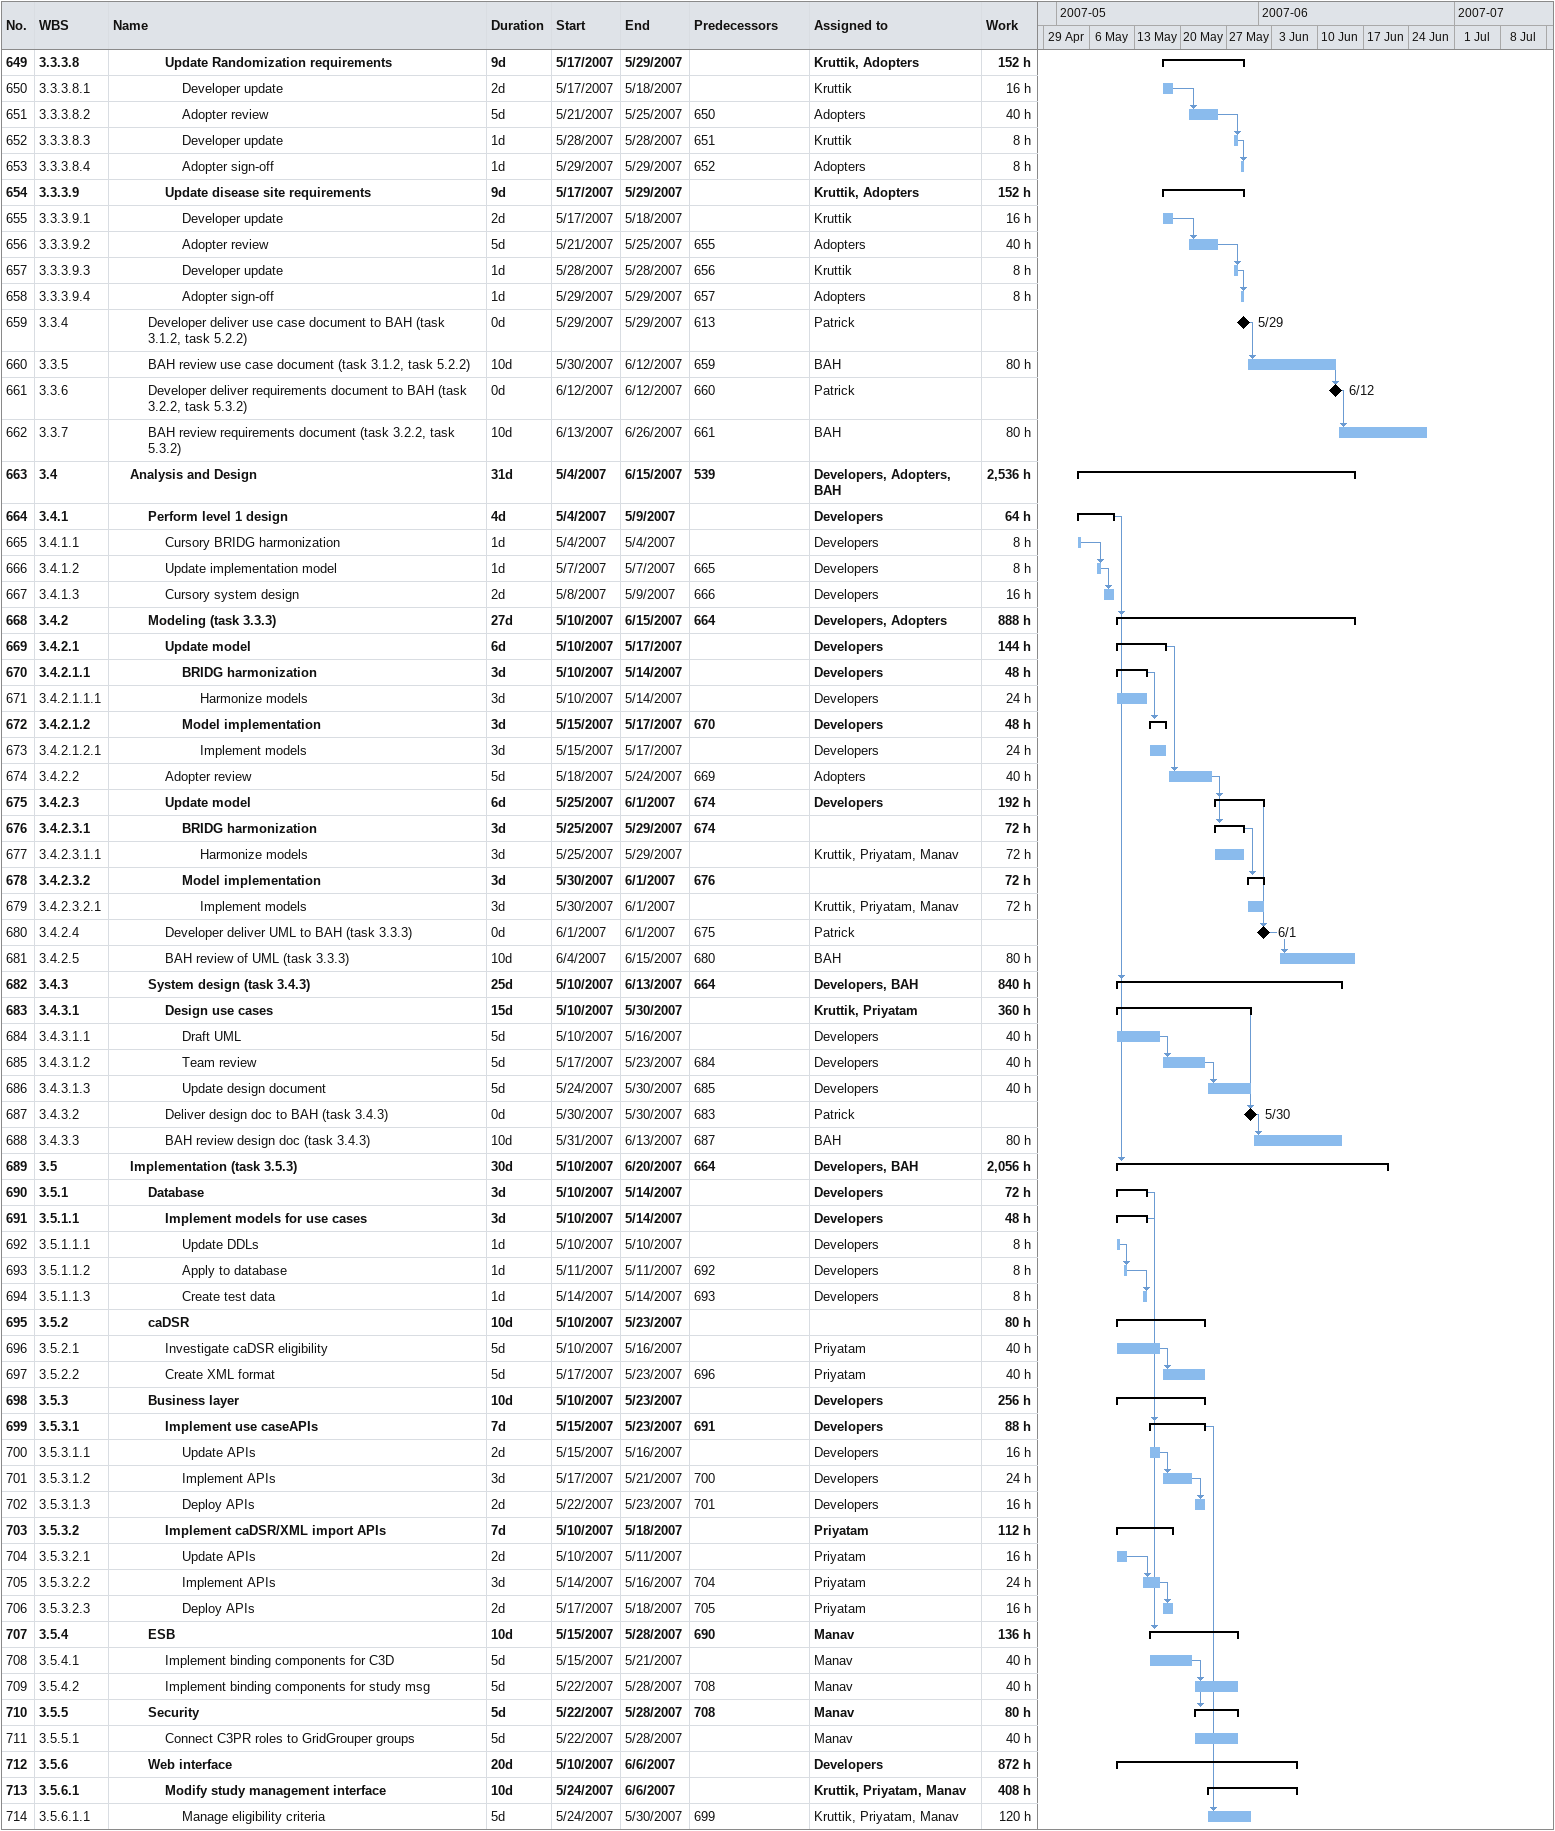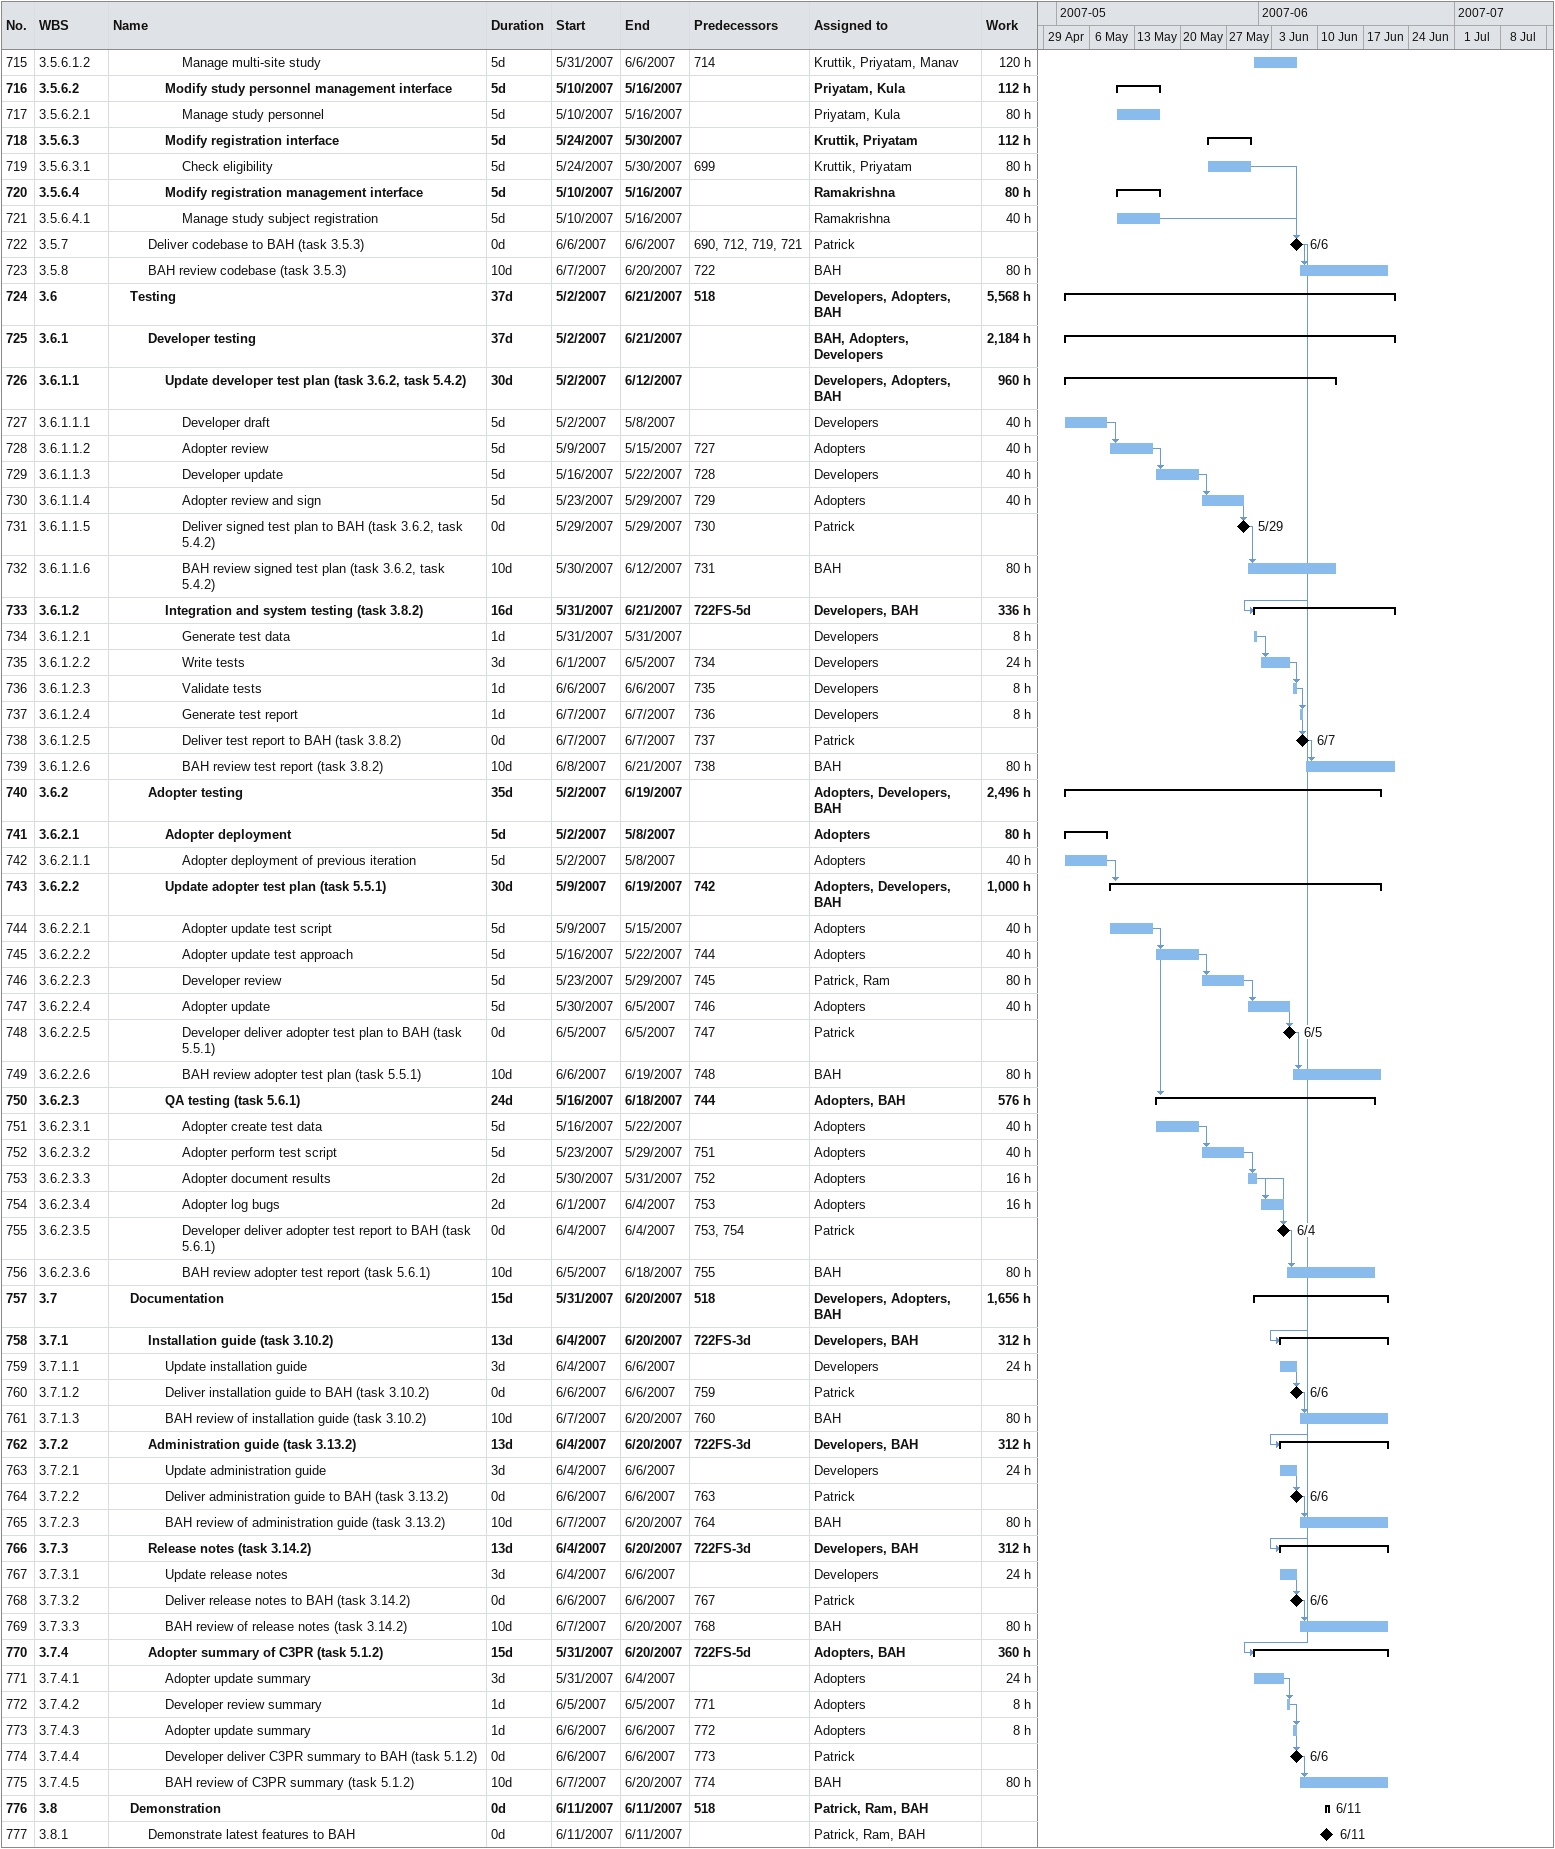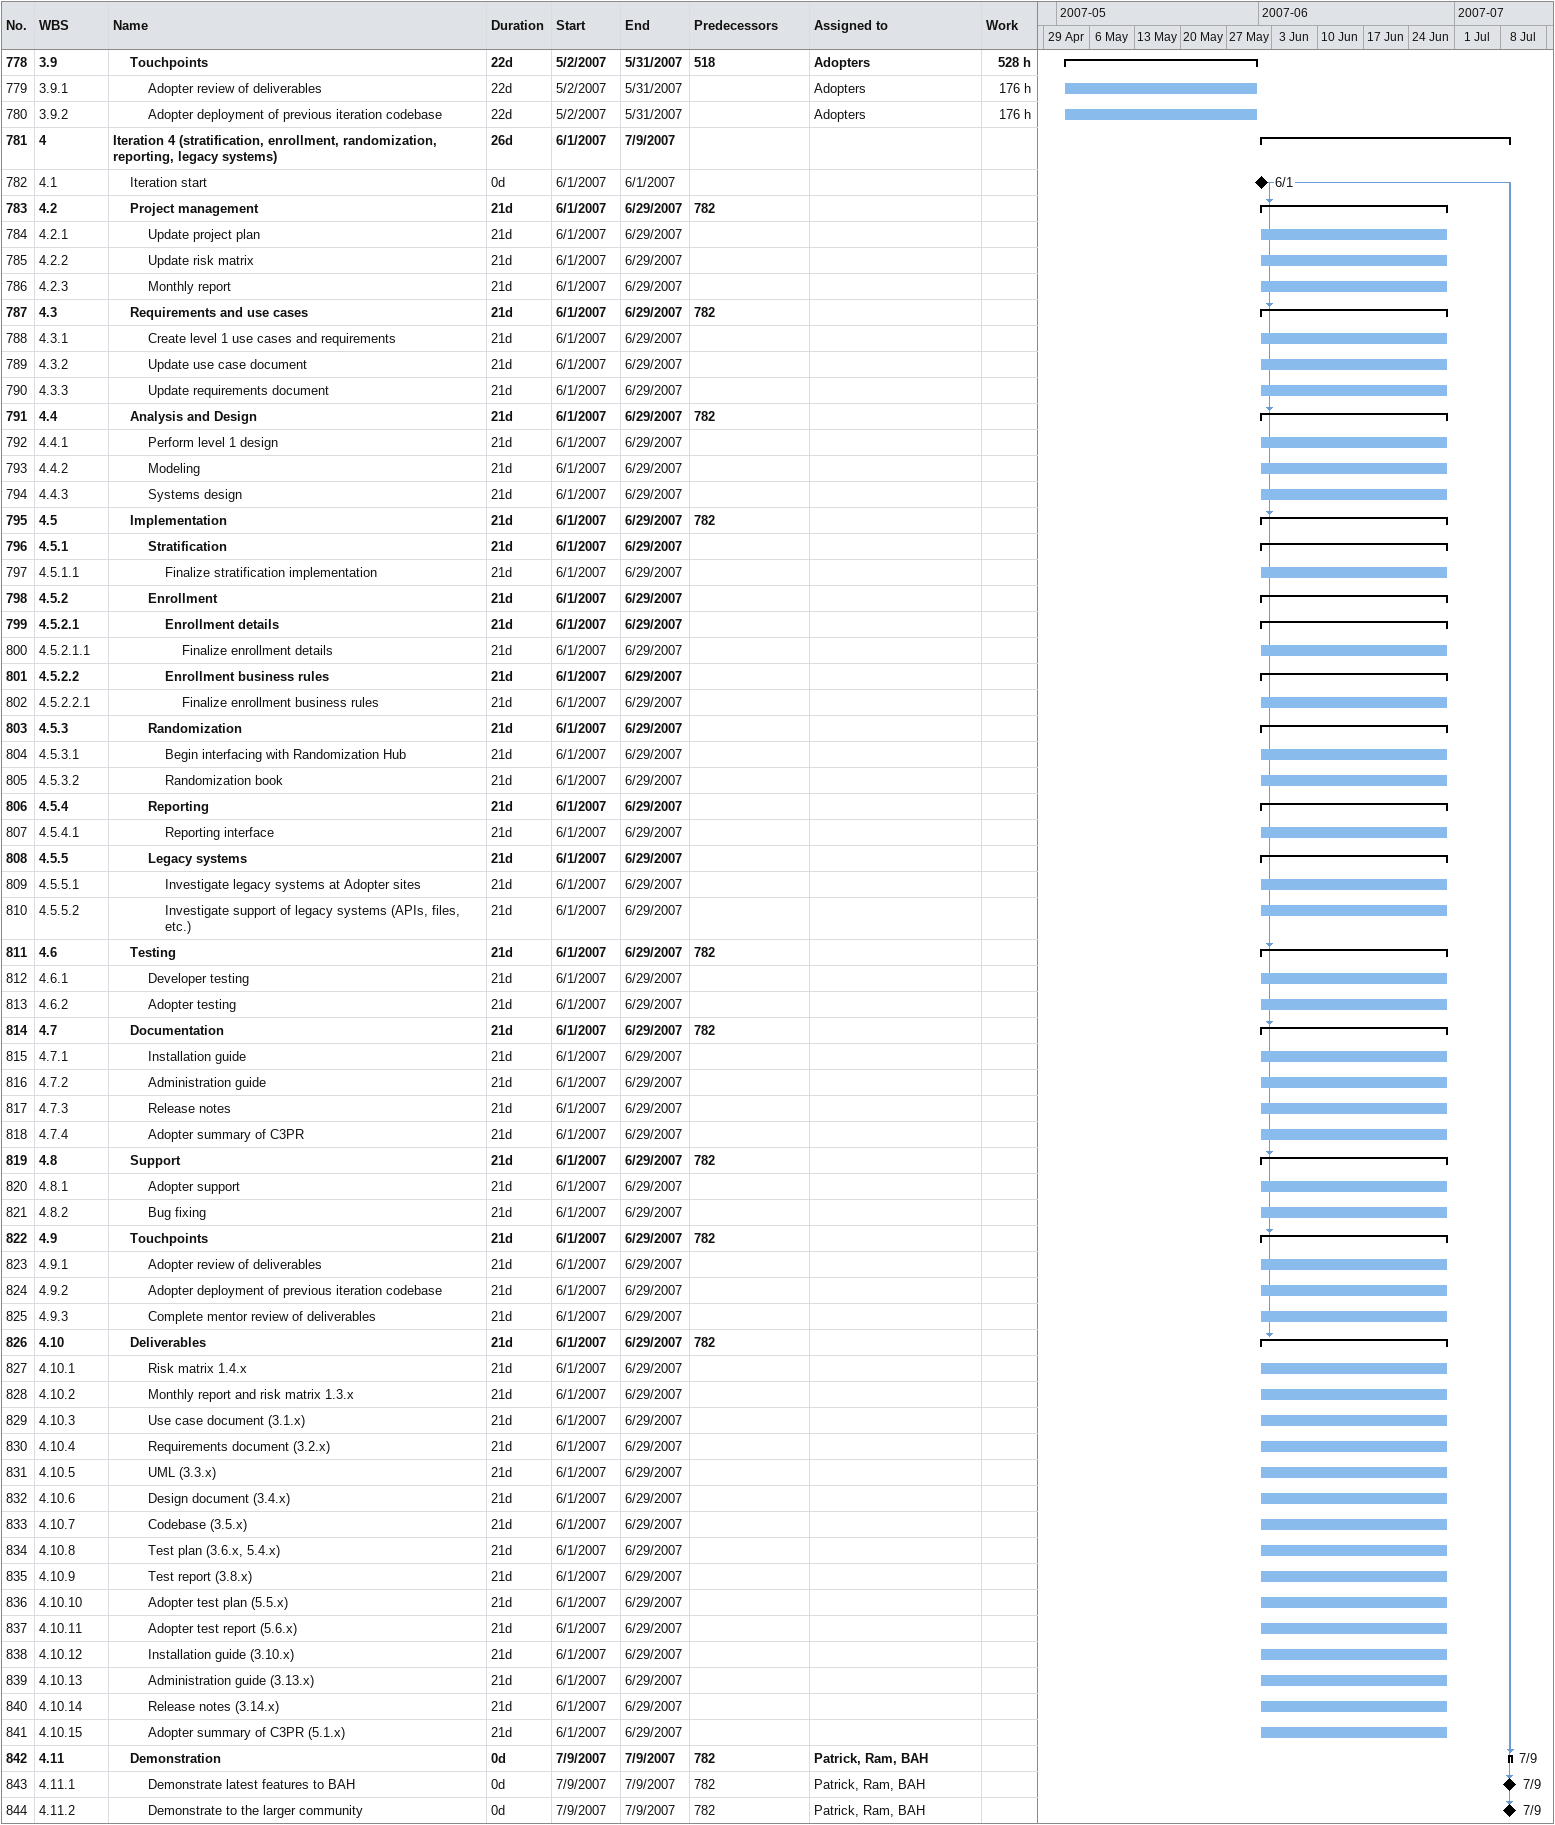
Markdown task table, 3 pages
| ID | WBS | Task | Duration | Start | Finish | Predecessors | Resources | Work (h) |
|---|---|---|---|---|---|---|---|---|
| 649 | 3.3.3.8 | **Update Randomization requirements** | 9d | 2007-05-17 | 2007-05-29 |  | Kruttik, Adopters | 152 |
| 650 | 3.3.3.8.1 | Developer update | 2d | 2007-05-17 | 2007-05-18 |  | Kruttik | 16 |
| 651 | 3.3.3.8.2 | Adopter review | 5d | 2007-05-21 | 2007-05-25 | 650 | Adopters | 40 |
| 652 | 3.3.3.8.3 | Developer update | 1d | 2007-05-28 | 2007-05-28 | 651 | Kruttik | 8 |
| 653 | 3.3.3.8.4 | Adopter sign-off | 1d | 2007-05-29 | 2007-05-29 | 652 | Adopters | 8 |
| 654 | 3.3.3.9 | **Update disease site requirements** | 9d | 2007-05-17 | 2007-05-29 |  | Kruttik, Adopters | 152 |
| 655 | 3.3.3.9.1 | Developer update | 2d | 2007-05-17 | 2007-05-18 |  | Kruttik | 16 |
| 656 | 3.3.3.9.2 | Adopter review | 5d | 2007-05-21 | 2007-05-25 | 655 | Adopters | 40 |
| 657 | 3.3.3.9.3 | Developer update | 1d | 2007-05-28 | 2007-05-28 | 656 | Kruttik | 8 |
| 658 | 3.3.3.9.4 | Adopter sign-off | 1d | 2007-05-29 | 2007-05-29 | 657 | Adopters | 8 |
| 659 | 3.3.4 | Developer deliver use case document to BAH (task 3.1.2, task 5.2.2) | 0d | 2007-05-29 | 2007-05-29 | 613 | Patrick |  |
| 660 | 3.3.5 | BAH review use case document (task 3.1.2, task 5.2.2) | 10d | 2007-05-30 | 2007-06-12 | 659 | BAH | 80 |
| 661 | 3.3.6 | Developer deliver requirements document to BAH (task 3.2.2, task 5.3.2) | 0d | 2007-06-12 | 2007-06-12 | 660 | Patrick |  |
| 662 | 3.3.7 | BAH review requirements document (task 3.2.2, task 5.3.2) | 10d | 2007-06-13 | 2007-06-26 | 661 | BAH | 80 |
| 663 | 3.4 | **Analysis and Design** | 31d | 2007-05-04 | 2007-06-15 | 539 | Developers, Adopters, BAH | 2536 |
| 664 | 3.4.1 | **Perform level 1 design** | 4d | 2007-05-04 | 2007-05-09 |  | Developers | 64 |
| 665 | 3.4.1.1 | Cursory BRIDG harmonization | 1d | 2007-05-04 | 2007-05-04 |  | Developers | 8 |
| 666 | 3.4.1.2 | Update implementation model | 1d | 2007-05-07 | 2007-05-07 | 665 | Developers | 8 |
| 667 | 3.4.1.3 | Cursory system design | 2d | 2007-05-08 | 2007-05-09 | 666 | Developers | 16 |
| 668 | 3.4.2 | **Modeling (task 3.3.3)** | 27d | 2007-05-10 | 2007-06-15 | 664 | Developers, Adopters | 888 |
| 669 | 3.4.2.1 | **Update model** | 6d | 2007-05-10 | 2007-05-17 |  | Developers | 144 |
| 670 | 3.4.2.1.1 | **BRIDG harmonization** | 3d | 2007-05-10 | 2007-05-14 |  | Developers | 48 |
| 671 | 3.4.2.1.1.1 | Harmonize models | 3d | 2007-05-10 | 2007-05-14 |  | Developers | 24 |
| 672 | 3.4.2.1.2 | **Model implementation** | 3d | 2007-05-15 | 2007-05-17 | 670 | Developers | 48 |
| 673 | 3.4.2.1.2.1 | Implement models | 3d | 2007-05-15 | 2007-05-17 |  | Developers | 24 |
| 674 | 3.4.2.2 | Adopter review | 5d | 2007-05-18 | 2007-05-24 | 669 | Adopters | 40 |
| 675 | 3.4.2.3 | **Update model** | 6d | 2007-05-25 | 2007-06-01 | 674 | Developers | 192 |
| 676 | 3.4.2.3.1 | **BRIDG harmonization** | 3d | 2007-05-25 | 2007-05-29 | 674 |  | 72 |
| 677 | 3.4.2.3.1.1 | Harmonize models | 3d | 2007-05-25 | 2007-05-29 |  | Kruttik, Priyatam, Manav | 72 |
| 678 | 3.4.2.3.2 | **Model implementation** | 3d | 2007-05-30 | 2007-06-01 | 676 |  | 72 |
| 679 | 3.4.2.3.2.1 | Implement models | 3d | 2007-05-30 | 2007-06-01 |  | Kruttik, Priyatam, Manav | 72 |
| 680 | 3.4.2.4 | Developer deliver UML to BAH (task 3.3.3) | 0d | 2007-06-01 | 2007-06-01 | 675 | Patrick |  |
| 681 | 3.4.2.5 | BAH review of UML (task 3.3.3) | 10d | 2007-06-04 | 2007-06-15 | 680 | BAH | 80 |
| 682 | 3.4.3 | **System design (task 3.4.3)** | 25d | 2007-05-10 | 2007-06-13 | 664 | Developers, BAH | 840 |
| 683 | 3.4.3.1 | **Design use cases** | 15d | 2007-05-10 | 2007-05-30 |  | Kruttik, Priyatam | 360 |
| 684 | 3.4.3.1.1 | Draft UML | 5d | 2007-05-10 | 2007-05-16 |  | Developers | 40 |
| 685 | 3.4.3.1.2 | Team review | 5d | 2007-05-17 | 2007-05-23 | 684 | Developers | 40 |
| 686 | 3.4.3.1.3 | Update design document | 5d | 2007-05-24 | 2007-05-30 | 685 | Developers | 40 |
| 687 | 3.4.3.2 | Deliver design doc to BAH (task 3.4.3) | 0d | 2007-05-30 | 2007-05-30 | 683 | Patrick |  |
| 688 | 3.4.3.3 | BAH review design doc (task 3.4.3) | 10d | 2007-05-31 | 2007-06-13 | 687 | BAH | 80 |
| 689 | 3.5 | **Implementation (task 3.5.3)** | 30d | 2007-05-10 | 2007-06-20 | 664 | Developers, BAH | 2056 |
| 690 | 3.5.1 | **Database** | 3d | 2007-05-10 | 2007-05-14 |  | Developers | 72 |
| 691 | 3.5.1.1 | **Implement models for use cases** | 3d | 2007-05-10 | 2007-05-14 |  | Developers | 48 |
| 692 | 3.5.1.1.1 | Update DDLs | 1d | 2007-05-10 | 2007-05-10 |  | Developers | 8 |
| 693 | 3.5.1.1.2 | Apply to database | 1d | 2007-05-11 | 2007-05-11 | 692 | Developers | 8 |
| 694 | 3.5.1.1.3 | Create test data | 1d | 2007-05-14 | 2007-05-14 | 693 | Developers | 8 |
| 695 | 3.5.2 | **caDSR** | 10d | 2007-05-10 | 2007-05-23 |  |  | 80 |
| 696 | 3.5.2.1 | Investigate caDSR eligibility | 5d | 2007-05-10 | 2007-05-16 |  | Priyatam | 40 |
| 697 | 3.5.2.2 | Create XML format | 5d | 2007-05-17 | 2007-05-23 | 696 | Priyatam | 40 |
| 698 | 3.5.3 | **Business layer** | 10d | 2007-05-10 | 2007-05-23 |  | Developers | 256 |
| 699 | 3.5.3.1 | **Implement use caseAPIs** | 7d | 2007-05-15 | 2007-05-23 | 691 | Developers | 88 |
| 700 | 3.5.3.1.1 | Update APIs | 2d | 2007-05-15 | 2007-05-16 |  | Developers | 16 |
| 701 | 3.5.3.1.2 | Implement APIs | 3d | 2007-05-17 | 2007-05-21 | 700 | Developers | 24 |
| 702 | 3.5.3.1.3 | Deploy APIs | 2d | 2007-05-22 | 2007-05-23 | 701 | Developers | 16 |
| 703 | 3.5.3.2 | **Implement caDSR/XML import APIs** | 7d | 2007-05-10 | 2007-05-18 |  | Priyatam | 112 |
| 704 | 3.5.3.2.1 | Update APIs | 2d | 2007-05-10 | 2007-05-11 |  | Priyatam | 16 |
| 705 | 3.5.3.2.2 | Implement APIs | 3d | 2007-05-14 | 2007-05-16 | 704 | Priyatam | 24 |
| 706 | 3.5.3.2.3 | Deploy APIs | 2d | 2007-05-17 | 2007-05-18 | 705 | Priyatam | 16 |
| 707 | 3.5.4 | **ESB** | 10d | 2007-05-15 | 2007-05-28 | 690 | Manav | 136 |
| 708 | 3.5.4.1 | Implement binding components for C3D | 5d | 2007-05-15 | 2007-05-21 |  | Manav | 40 |
| 709 | 3.5.4.2 | Implement binding components for study msg | 5d | 2007-05-22 | 2007-05-28 | 708 | Manav | 40 |
| 710 | 3.5.5 | **Security** | 5d | 2007-05-22 | 2007-05-28 | 708 | Manav | 80 |
| 711 | 3.5.5.1 | Connect C3PR roles to GridGrouper groups | 5d | 2007-05-22 | 2007-05-28 |  | Manav | 40 |
| 712 | 3.5.6 | **Web interface** | 20d | 2007-05-10 | 2007-06-06 |  | Developers | 872 |
| 713 | 3.5.6.1 | **Modify study management interface** | 10d | 2007-05-24 | 2007-06-06 |  | Kruttik, Priyatam, Manav | 408 |
| 714 | 3.5.6.1.1 | Manage eligibility criteria | 5d | 2007-05-24 | 2007-05-30 | 699 | Kruttik, Priyatam, Manav | 120 |
| 715 | 3.5.6.1.2 | Manage multi-site study | 5d | 2007-05-31 | 2007-06-06 | 714 | Kruttik, Priyatam, Manav | 120 |
| 716 | 3.5.6.2 | **Modify study personnel management interface** | 5d | 2007-05-10 | 2007-05-16 |  | Priyatam, Kula | 112 |
| 717 | 3.5.6.2.1 | Manage study personnel | 5d | 2007-05-10 | 2007-05-16 |  | Priyatam, Kula | 80 |
| 718 | 3.5.6.3 | **Modify registration interface** | 5d | 2007-05-24 | 2007-05-30 |  | Kruttik, Priyatam | 112 |
| 719 | 3.5.6.3.1 | Check eligibility | 5d | 2007-05-24 | 2007-05-30 | 699 | Kruttik, Priyatam | 80 |
| 720 | 3.5.6.4 | **Modify registration management interface** | 5d | 2007-05-10 | 2007-05-16 |  | Ramakrishna | 80 |
| 721 | 3.5.6.4.1 | Manage study subject registration | 5d | 2007-05-10 | 2007-05-16 |  | Ramakrishna | 40 |
| 722 | 3.5.7 | Deliver codebase to BAH (task 3.5.3) | 0d | 2007-06-06 | 2007-06-06 | 690, 712, 719, 721 | Patrick |  |
| 723 | 3.5.8 | BAH review codebase (task 3.5.3) | 10d | 2007-06-07 | 2007-06-20 | 722 | BAH | 80 |
| 724 | 3.6 | **Testing** | 37d | 2007-05-02 | 2007-06-21 | 518 | Developers, Adopters, BAH | 5568 |
| 725 | 3.6.1 | **Developer testing** | 37d | 2007-05-02 | 2007-06-21 |  | BAH, Adopters, Developers | 2184 |
| 726 | 3.6.1.1 | **Update developer test plan (task 3.6.2, task 5.4.2)** | 30d | 2007-05-02 | 2007-06-12 |  | Developers, Adopters, BAH | 960 |
| 727 | 3.6.1.1.1 | Developer draft | 5d | 2007-05-02 | 2007-05-08 |  | Developers | 40 |
| 728 | 3.6.1.1.2 | Adopter review | 5d | 2007-05-09 | 2007-05-15 | 727 | Adopters | 40 |
| 729 | 3.6.1.1.3 | Developer update | 5d | 2007-05-16 | 2007-05-22 | 728 | Developers | 40 |
| 730 | 3.6.1.1.4 | Adopter review and sign | 5d | 2007-05-23 | 2007-05-29 | 729 | Adopters | 40 |
| 731 | 3.6.1.1.5 | Deliver signed test plan to BAH (task 3.6.2, task 5.4.2) | 0d | 2007-05-29 | 2007-05-29 | 730 | Patrick |  |
| 732 | 3.6.1.1.6 | BAH review signed test plan (task 3.6.2, task 5.4.2) | 10d | 2007-05-30 | 2007-06-12 | 731 | BAH | 80 |
| 733 | 3.6.1.2 | **Integration and system testing (task 3.8.2)** | 16d | 2007-05-31 | 2007-06-21 | 722FS-5d | Developers, BAH | 336 |
| 734 | 3.6.1.2.1 | Generate test data | 1d | 2007-05-31 | 2007-05-31 |  | Developers | 8 |
| 735 | 3.6.1.2.2 | Write tests | 3d | 2007-06-01 | 2007-06-05 | 734 | Developers | 24 |
| 736 | 3.6.1.2.3 | Validate tests | 1d | 2007-06-06 | 2007-06-06 | 735 | Developers | 8 |
| 737 | 3.6.1.2.4 | Generate test report | 1d | 2007-06-07 | 2007-06-07 | 736 | Developers | 8 |
| 738 | 3.6.1.2.5 | Deliver test report to BAH (task 3.8.2) | 0d | 2007-06-07 | 2007-06-07 | 737 | Patrick |  |
| 739 | 3.6.1.2.6 | BAH review test report (task 3.8.2) | 10d | 2007-06-08 | 2007-06-21 | 738 | BAH | 80 |
| 740 | 3.6.2 | **Adopter testing** | 35d | 2007-05-02 | 2007-06-19 |  | Adopters, Developers, BAH | 2496 |
| 741 | 3.6.2.1 | **Adopter deployment** | 5d | 2007-05-02 | 2007-05-08 |  | Adopters | 80 |
| 742 | 3.6.2.1.1 | Adopter deployment of previous iteration | 5d | 2007-05-02 | 2007-05-08 |  | Adopters | 40 |
| 743 | 3.6.2.2 | **Update adopter test plan (task 5.5.1)** | 30d | 2007-05-09 | 2007-06-19 | 742 | Adopters, Developers, BAH | 1000 |
| 744 | 3.6.2.2.1 | Adopter update test script | 5d | 2007-05-09 | 2007-05-15 |  | Adopters | 40 |
| 745 | 3.6.2.2.2 | Adopter update test approach | 5d | 2007-05-16 | 2007-05-22 | 744 | Adopters | 40 |
| 746 | 3.6.2.2.3 | Developer review | 5d | 2007-05-23 | 2007-05-29 | 745 | Patrick, Ram | 80 |
| 747 | 3.6.2.2.4 | Adopter update | 5d | 2007-05-30 | 2007-06-05 | 746 | Adopters | 40 |
| 748 | 3.6.2.2.5 | Developer deliver adopter test plan to BAH (task 5.5.1) | 0d | 2007-06-05 | 2007-06-05 | 747 | Patrick |  |
| 749 | 3.6.2.2.6 | BAH review adopter test plan (task 5.5.1) | 10d | 2007-06-06 | 2007-06-19 | 748 | BAH | 80 |
| 750 | 3.6.2.3 | **QA testing (task 5.6.1)** | 24d | 2007-05-16 | 2007-06-18 | 744 | Adopters, BAH | 576 |
| 751 | 3.6.2.3.1 | Adopter create test data | 5d | 2007-05-16 | 2007-05-22 |  | Adopters | 40 |
| 752 | 3.6.2.3.2 | Adopter perform test script | 5d | 2007-05-23 | 2007-05-29 | 751 | Adopters | 40 |
| 753 | 3.6.2.3.3 | Adopter document results | 2d | 2007-05-30 | 2007-05-31 | 752 | Adopters | 16 |
| 754 | 3.6.2.3.4 | Adopter log bugs | 2d | 2007-06-01 | 2007-06-04 | 753 | Adopters | 16 |
| 755 | 3.6.2.3.5 | Developer deliver adopter test report to BAH (task 5.6.1) | 0d | 2007-06-04 | 2007-06-04 | 753, 754 | Patrick |  |
| 756 | 3.6.2.3.6 | BAH review adopter test report (task 5.6.1) | 10d | 2007-06-05 | 2007-06-18 | 755 | BAH | 80 |
| 757 | 3.7 | **Documentation** | 15d | 2007-05-31 | 2007-06-20 | 518 | Developers, Adopters, BAH | 1656 |
| 758 | 3.7.1 | **Installation guide (task 3.10.2)** | 13d | 2007-06-04 | 2007-06-20 | 722FS-3d | Developers, BAH | 312 |
| 759 | 3.7.1.1 | Update installation guide | 3d | 2007-06-04 | 2007-06-06 |  | Developers | 24 |
| 760 | 3.7.1.2 | Deliver installation guide to BAH (task 3.10.2) | 0d | 2007-06-06 | 2007-06-06 | 759 | Patrick |  |
| 761 | 3.7.1.3 | BAH review of installation guide (task 3.10.2) | 10d | 2007-06-07 | 2007-06-20 | 760 | BAH | 80 |
| 762 | 3.7.2 | **Administration guide (task 3.13.2)** | 13d | 2007-06-04 | 2007-06-20 | 722FS-3d | Developers, BAH | 312 |
| 763 | 3.7.2.1 | Update administration guide | 3d | 2007-06-04 | 2007-06-06 |  | Developers | 24 |
| 764 | 3.7.2.2 | Deliver administration guide to BAH (task 3.13.2) | 0d | 2007-06-06 | 2007-06-06 | 763 | Patrick |  |
| 765 | 3.7.2.3 | BAH review of administration guide (task 3.13.2) | 10d | 2007-06-07 | 2007-06-20 | 764 | BAH | 80 |
| 766 | 3.7.3 | **Release notes (task 3.14.2)** | 13d | 2007-06-04 | 2007-06-20 | 722FS-3d | Developers, BAH | 312 |
| 767 | 3.7.3.1 | Update release notes | 3d | 2007-06-04 | 2007-06-06 |  | Developers | 24 |
| 768 | 3.7.3.2 | Deliver release notes to BAH (task 3.14.2) | 0d | 2007-06-06 | 2007-06-06 | 767 | Patrick |  |
| 769 | 3.7.3.3 | BAH review of release notes (task 3.14.2) | 10d | 2007-06-07 | 2007-06-20 | 768 | BAH | 80 |
| 770 | 3.7.4 | **Adopter summary of C3PR (task 5.1.2)** | 15d | 2007-05-31 | 2007-06-20 | 722FS-5d | Adopters, BAH | 360 |
| 771 | 3.7.4.1 | Adopter update summary | 3d | 2007-05-31 | 2007-06-04 |  | Adopters | 24 |
| 772 | 3.7.4.2 | Developer review summary | 1d | 2007-06-05 | 2007-06-05 | 771 | Adopters | 8 |
| 773 | 3.7.4.3 | Adopter update summary | 1d | 2007-06-06 | 2007-06-06 | 772 | Adopters | 8 |
| 774 | 3.7.4.4 | Developer deliver C3PR summary to BAH (task 5.1.2) | 0d | 2007-06-06 | 2007-06-06 | 773 | Patrick |  |
| 775 | 3.7.4.5 | BAH review of C3PR summary (task 5.1.2) | 10d | 2007-06-07 | 2007-06-20 | 774 | BAH | 80 |
| 776 | 3.8 | **Demonstration** | 0d | 2007-06-11 | 2007-06-11 | 518 | Patrick, Ram, BAH |  |
| 777 | 3.8.1 | Demonstrate latest features to BAH | 0d | 2007-06-11 | 2007-06-11 |  | Patrick, Ram, BAH |  |
| 778 | 3.9 | **Touchpoints** | 22d | 2007-05-02 | 2007-05-31 | 518 | Adopters | 528 |
| 779 | 3.9.1 | Adopter review of deliverables | 22d | 2007-05-02 | 2007-05-31 |  | Adopters | 176 |
| 780 | 3.9.2 | Adopter deployment of previous iteration codebase | 22d | 2007-05-02 | 2007-05-31 |  | Adopters | 176 |
| 781 | 4 | **Iteration 4 (stratification, enrollment, randomization, reporting, legacy systems)** | 26d | 2007-06-01 | 2007-07-09 |  |  |  |
| 782 | 4.1 | Iteration start | 0d | 2007-06-01 | 2007-06-01 |  |  |  |
| 783 | 4.2 | **Project management** | 21d | 2007-06-01 | 2007-06-29 | 782 |  |  |
| 784 | 4.2.1 | Update project plan | 21d | 2007-06-01 | 2007-06-29 |  |  |  |
| 785 | 4.2.2 | Update risk matrix | 21d | 2007-06-01 | 2007-06-29 |  |  |  |
| 786 | 4.2.3 | Monthly report | 21d | 2007-06-01 | 2007-06-29 |  |  |  |
| 787 | 4.3 | **Requirements and use cases** | 21d | 2007-06-01 | 2007-06-29 | 782 |  |  |
| 788 | 4.3.1 | Create level 1 use cases and requirements | 21d | 2007-06-01 | 2007-06-29 |  |  |  |
| 789 | 4.3.2 | Update use case document | 21d | 2007-06-01 | 2007-06-29 |  |  |  |
| 790 | 4.3.3 | Update requirements document | 21d | 2007-06-01 | 2007-06-29 |  |  |  |
| 791 | 4.4 | **Analysis and Design** | 21d | 2007-06-01 | 2007-06-29 | 782 |  |  |
| 792 | 4.4.1 | Perform level 1 design | 21d | 2007-06-01 | 2007-06-29 |  |  |  |
| 793 | 4.4.2 | Modeling | 21d | 2007-06-01 | 2007-06-29 |  |  |  |
| 794 | 4.4.3 | Systems design | 21d | 2007-06-01 | 2007-06-29 |  |  |  |
| 795 | 4.5 | **Implementation** | 21d | 2007-06-01 | 2007-06-29 | 782 |  |  |
| 796 | 4.5.1 | **Stratification** | 21d | 2007-06-01 | 2007-06-29 |  |  |  |
| 797 | 4.5.1.1 | Finalize stratification implementation | 21d | 2007-06-01 | 2007-06-29 |  |  |  |
| 798 | 4.5.2 | **Enrollment** | 21d | 2007-06-01 | 2007-06-29 |  |  |  |
| 799 | 4.5.2.1 | **Enrollment details** | 21d | 2007-06-01 | 2007-06-29 |  |  |  |
| 800 | 4.5.2.1.1 | Finalize enrollment details | 21d | 2007-06-01 | 2007-06-29 |  |  |  |
| 801 | 4.5.2.2 | **Enrollment business rules** | 21d | 2007-06-01 | 2007-06-29 |  |  |  |
| 802 | 4.5.2.2.1 | Finalize enrollment business rules | 21d | 2007-06-01 | 2007-06-29 |  |  |  |
| 803 | 4.5.3 | **Randomization** | 21d | 2007-06-01 | 2007-06-29 |  |  |  |
| 804 | 4.5.3.1 | Begin interfacing with Randomization Hub | 21d | 2007-06-01 | 2007-06-29 |  |  |  |
| 805 | 4.5.3.2 | Randomization book | 21d | 2007-06-01 | 2007-06-29 |  |  |  |
| 806 | 4.5.4 | **Reporting** | 21d | 2007-06-01 | 2007-06-29 |  |  |  |
| 807 | 4.5.4.1 | Reporting interface | 21d | 2007-06-01 | 2007-06-29 |  |  |  |
| 808 | 4.5.5 | **Legacy systems** | 21d | 2007-06-01 | 2007-06-29 |  |  |  |
| 809 | 4.5.5.1 | Investigate legacy systems at Adopter sites | 21d | 2007-06-01 | 2007-06-29 |  |  |  |
| 810 | 4.5.5.2 | Investigate support of legacy systems (APIs, files, etc.) | 21d | 2007-06-01 | 2007-06-29 |  |  |  |
| 811 | 4.6 | **Testing** | 21d | 2007-06-01 | 2007-06-29 | 782 |  |  |
| 812 | 4.6.1 | Developer testing | 21d | 2007-06-01 | 2007-06-29 |  |  |  |
| 813 | 4.6.2 | Adopter testing | 21d | 2007-06-01 | 2007-06-29 |  |  |  |
| 814 | 4.7 | **Documentation** | 21d | 2007-06-01 | 2007-06-29 | 782 |  |  |
| 815 | 4.7.1 | Installation guide | 21d | 2007-06-01 | 2007-06-29 |  |  |  |
| 816 | 4.7.2 | Administration guide | 21d | 2007-06-01 | 2007-06-29 |  |  |  |
| 817 | 4.7.3 | Release notes | 21d | 2007-06-01 | 2007-06-29 |  |  |  |
| 818 | 4.7.4 | Adopter summary of C3PR | 21d | 2007-06-01 | 2007-06-29 |  |  |  |
| 819 | 4.8 | **Support** | 21d | 2007-06-01 | 2007-06-29 | 782 |  |  |
| 820 | 4.8.1 | Adopter support | 21d | 2007-06-01 | 2007-06-29 |  |  |  |
| 821 | 4.8.2 | Bug fixing | 21d | 2007-06-01 | 2007-06-29 |  |  |  |
| 822 | 4.9 | **Touchpoints** | 21d | 2007-06-01 | 2007-06-29 | 782 |  |  |
| 823 | 4.9.1 | Adopter review of deliverables | 21d | 2007-06-01 | 2007-06-29 |  |  |  |
| 824 | 4.9.2 | Adopter deployment of previous iteration codebase | 21d | 2007-06-01 | 2007-06-29 |  |  |  |
| 825 | 4.9.3 | Complete mentor review of deliverables | 21d | 2007-06-01 | 2007-06-29 |  |  |  |
| 826 | 4.10 | **Deliverables** | 21d | 2007-06-01 | 2007-06-29 | 782 |  |  |
| 827 | 4.10.1 | Risk matrix 1.4.x | 21d | 2007-06-01 | 2007-06-29 |  |  |  |
| 828 | 4.10.2 | Monthly report and risk matrix 1.3.x | 21d | 2007-06-01 | 2007-06-29 |  |  |  |
| 829 | 4.10.3 | Use case document (3.1.x) | 21d | 2007-06-01 | 2007-06-29 |  |  |  |
| 830 | 4.10.4 | Requirements document (3.2.x) | 21d | 2007-06-01 | 2007-06-29 |  |  |  |
| 831 | 4.10.5 | UML (3.3.x) | 21d | 2007-06-01 | 2007-06-29 |  |  |  |
| 832 | 4.10.6 | Design document (3.4.x) | 21d | 2007-06-01 | 2007-06-29 |  |  |  |
| 833 | 4.10.7 | Codebase (3.5.x) | 21d | 2007-06-01 | 2007-06-29 |  |  |  |
| 834 | 4.10.8 | Test plan (3.6.x, 5.4.x) | 21d | 2007-06-01 | 2007-06-29 |  |  |  |
| 835 | 4.10.9 | Test report (3.8.x) | 21d | 2007-06-01 | 2007-06-29 |  |  |  |
| 836 | 4.10.10 | Adopter test plan (5.5.x) | 21d | 2007-06-01 | 2007-06-29 |  |  |  |
| 837 | 4.10.11 | Adopter test report (5.6.x) | 21d | 2007-06-01 | 2007-06-29 |  |  |  |
| 838 | 4.10.12 | Installation guide (3.10.x) | 21d | 2007-06-01 | 2007-06-29 |  |  |  |
| 839 | 4.10.13 | Administration guide (3.13.x) | 21d | 2007-06-01 | 2007-06-29 |  |  |  |
| 840 | 4.10.14 | Release notes (3.14.x) | 21d | 2007-06-01 | 2007-06-29 |  |  |  |
| 841 | 4.10.15 | Adopter summary of C3PR (5.1.x) | 21d | 2007-06-01 | 2007-06-29 |  |  |  |
| 842 | 4.11 | **Demonstration** | 0d | 2007-07-09 | 2007-07-09 | 782 | Patrick, Ram, BAH |  |
| 843 | 4.11.1 | Demonstrate latest features to BAH | 0d | 2007-07-09 | 2007-07-09 | 782 | Patrick, Ram, BAH |  |
| 844 | 4.11.2 | Demonstrate to the larger community | 0d | 2007-07-09 | 2007-07-09 | 782 | Patrick, Ram, BAH |  |
